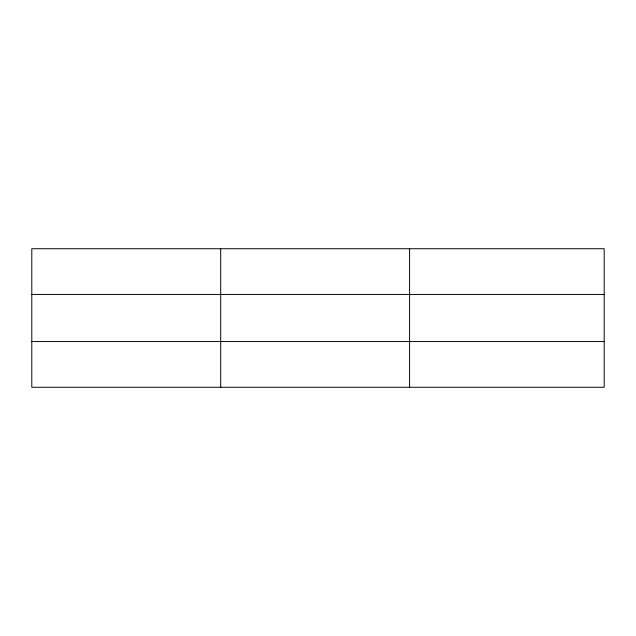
<?xml version="1.0" encoding="UTF-8"?>
<svg xmlns="http://www.w3.org/2000/svg" width="636" height="636" viewBox="0 0 636 636"><rect width="100%" height="100%" fill="white"/><g stroke="black" fill="none" stroke-linecap="round" stroke-linejoin="round"><path stroke-width="0.95" d="M220.692 248.724L220.692 387.276M409.584 248.724L409.584 387.276M604.2 341.556L604.2 387.276L31.8 387.276L31.8 248.724L604.2 248.724L604.2 341.556L31.8 341.556M31.8 294.444L604.2 294.444"/></g></svg>
